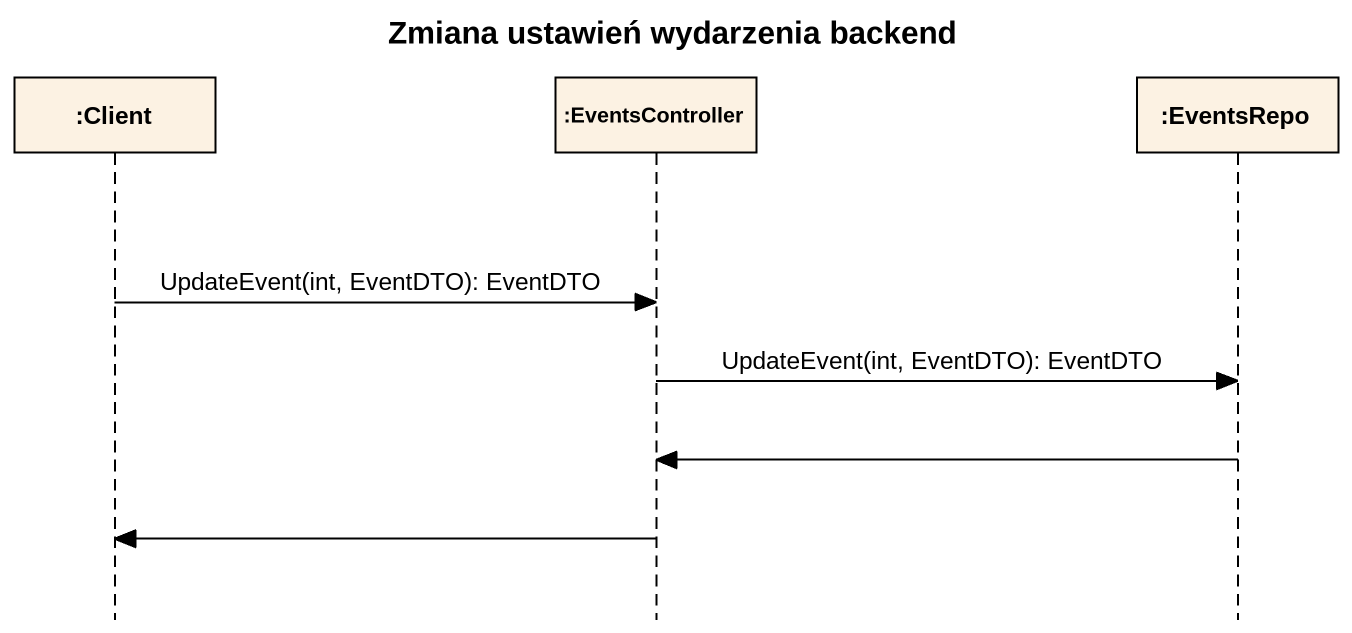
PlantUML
@startuml
title Zmiana ustawień wydarzenia backend
hide footbox
participant ":Client" as Client
participant ":EventsController" as EventsController
participant ":EventsRepo" as EventsRepo

Client -> EventsController : UpdateEvent(int, EventDTO): EventDTO
EventsController -> EventsRepo : UpdateEvent(int, EventDTO): EventDTO
EventsRepo -> EventsController
EventsController -> Client
@enduml
